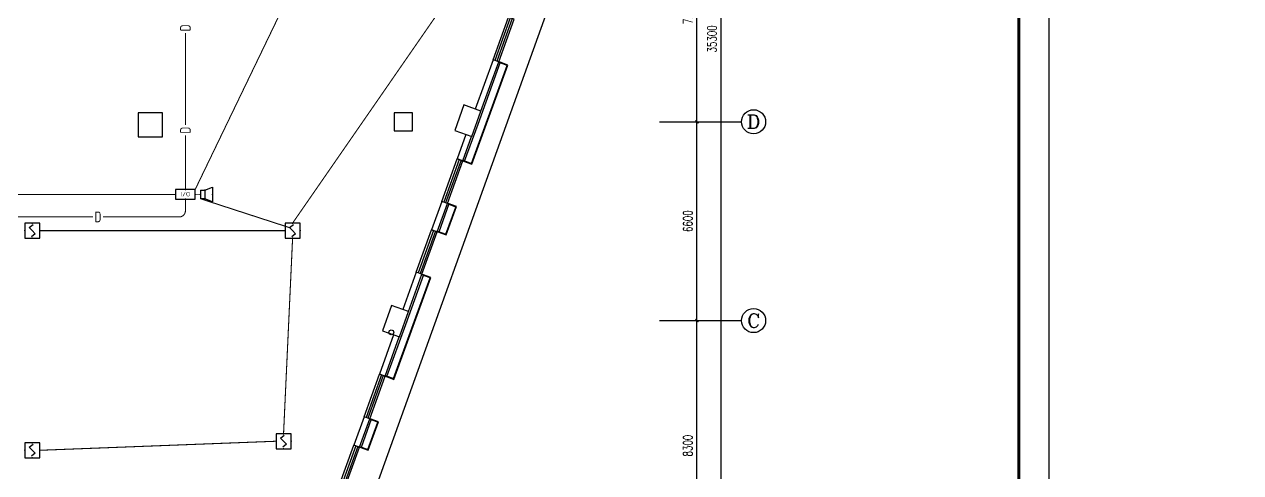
# Model space of a CAD drawing. Extents: x 2166032 to 5302137, y 581493 to 2416206.
# Drawn here: x 2624204 to 2664591, y 1197611 to 1212494 of the extents above; entities that cross this region are included whole.
import ezdxf
from ezdxf.enums import TextEntityAlignment as Align

# ---------------------------------------------------------------- set-up
doc = ezdxf.new("R2010")
doc.units = 0
doc.header["$LTSCALE"] = 1000
doc.header["$MEASUREMENT"] = 0
doc.linetypes.add('CENTER2', pattern=[1.14, 0.75, -0.13, 0.13, -0.13])
for name, color, linetype in [('3T_WOOD', 21, 'Continuous'), ('AXIS', 3, 'Continuous'), ('AXIS_TEXT', 7, 'Continuous'), ('COLUMN', 2, 'Continuous'), ('EQUIP-消防', 3, 'Continuous'), ('EQUIP-通讯', 3, 'Continuous'), ('PUB_TITLE', 137, 'Continuous'), ('SIG_TEXT', 7, 'Continuous'), ('SURFACE', 8, 'Continuous'), ('WALL', 8, 'Continuous'), ('WINDOW', 8, 'Continuous'), ('WIRE-动力', 2, 'Continuous'), ('WIRE-消防', 4, 'Continuous'), ('WIRE-电源', 10, 'Continuous'), ('WIRE-电话', 4, 'CENTER2'), ('屋面', 151, 'Continuous'), ('石材幕墙', 8, 'Continuous')]:
    doc.layers.add(name, color=color, linetype=linetype)
doc.styles.add('_TCH_AXIS', font='complex_.ttf')
doc.styles.add('_TEL_DIM', font='@tssdeng.shx', dxfattribs={"width": 0.8, "height": 3.5, "bigfont": '!tssdchn.shx'})
doc.styles.add('COMPLEX', font='complex_.ttf')
doc.styles.add('DIM_FONT', font='simplex_.ttf', dxfattribs={"width": 0.7})
doc.styles.get("Standard").update_dxf_attribs({"font": 'tssdeng.shx', "bigfont": 'tssdchn.shx'})
doc.dimstyles.new('DIMN', dxfattribs={"dimtxt": 300, "dimasz": 100, "dimexe": 250, "dimexo": 300, "dimgap": 150, "dimtad": 1, "dimdec": 0, "dimzin": 0, "dimdsep": 46, "dimtxsty": 'DIM_FONT', "dimblk": 'ARCHTICK', "dimcen": 0.09, "dimclrt": 7, "dimazin": 2, "dimtfac": 1, "dimtdec": 0, "dimtix": 1, "dimtmove": 2, "dimatfit": 3, "dimldrblk": 'ARCHTICK', "dimfxl": 1, "dimtolj": 1, "dimtzin": 0, "dimarcsym": 0})

# ---------------------------------------------------------------- blocks, each defined once
blk = doc.blocks.new('$equip$00001366')
for p, q in [((0, 0.35), (0, -0.35)), ((0, 0.35), (0.35, 0.35)), ((0.35, 0.35), (1, 0.6)), ((0.35, 0.35), (0.35, -0.35)), ((1, 0.6), (1, -0.6)), ((0.35, -0.35), (0, -0.35)), ((1, -0.6), (0.35, -0.35))]:
    blk.add_line(p, q)
for p in [(0, 0), (0.35, 0.35), (1, 0), (0.35, -0.35)]:
    blk.add_point(p)
at = {"flags": 9}
blk.add_attdef('A', (0, 0), '', height=0.00002, dxfattribs=at)
blk = doc.blocks.new('$equip$00001926')
for p, q in [((0.65, 0.65), (-0.65, 0.65)), ((-0.65, 0.65), (-0.65, 0)), ((-0.65, 0), (0.65, 0)), ((0.65, 0), (0.65, 0.65))]:
    blk.add_line(p, q)
for p in [(-0.65, 0.325), (0, 0.65), (0, 0), (0.65, 0.325)]:
    blk.add_point(p)
at = {"color": 7, "style": '_TEL_DIM'}
blk.add_attdef('$TEXT$', text='', height=0.3, dxfattribs=at).set_placement((0.006, 0.343), align=Align.MIDDLE_CENTER)
at = {"color": 7, "style": '_TEL_DIM', "flags": 1}
blk.add_attdef('A', text='', height=0.00002, dxfattribs=at).set_placement((0, 0), align=Align.MIDDLE_CENTER)
blk = doc.blocks.new('$equip$00001700')
for p, q in [((-0.5, 0.5), (-0.5, -0.5)), ((0.5, 0.5), (-0.5, 0.5)), ((-0.2, 0.2), (0.05, 0.4)), ((0, 0), (-0.2, 0.2)), ((0, 0), (0.2, -0.2)), ((0.5, -0.5), (0.5, 0.5)), ((-0.5, -0.5), (0.5, -0.5)), ((0.2, -0.2), (-0.05, -0.4))]:
    blk.add_line(p, q)
for p in [(-0.5, 0), (0, 0.5), (0.5, 0), (0, -0.5)]:
    blk.add_point(p)
at = {"flags": 1}
for tag, height, p in [('A', 0.00002, (0, 0)), ('B', 0.4, (0.75, -0.204))]:
    blk.add_attdef(tag, text='', height=height, dxfattribs=at).set_placement(p, align=Align.MIDDLE_CENTER)
blk = doc.blocks.new('_ArchTick')
at = {"color": 0, "linetype": 'ByBlock', "const_width": 0.4}
blk.add_lwpolyline([(-0.5, -0.5), (0.5, 0.5)], dxfattribs=at)
blk = doc.blocks.new('*D2752')
at = {"layer": 'AXIS', "color": 0, "lineweight": -2}
for p, q in [((2645594, 1202660), (2646787, 1202660)), ((2646537, 1194360), (2646537, 1202660)), ((2645594, 1194360), (2646787, 1194360))]:
    blk.add_line(p, q, dxfattribs=at)
at = {"layer": 'Defpoints', "color": 0}
for p in [(2645294, 1202660), (2646537, 1202660), (2645294, 1194360)]:
    blk.add_point(p, dxfattribs=at)
at = {"layer": 'AXIS', "color": 0, "lineweight": -2, "xscale": 100, "yscale": 100, "zscale": 100}
for p, rotation in [((2646537, 1202660), 90), ((2646537, 1194360), 270)]:
    blk.add_blockref('_ArchTick', p, dxfattribs=dict(at, rotation=rotation))
at = {"layer": 'AXIS', "color": 7, "insert": (2646235, 1198510), "char_height": 300, "attachment_point": 5, "rotation": 90, "style": 'DIM_FONT'}
blk.add_mtext('\\A1;8300', dxfattribs=at)
blk = doc.blocks.new('*D2753')
at = {"layer": 'AXIS', "color": 0, "lineweight": -2}
for p, q in [((2645594, 1209260), (2646787, 1209260)), ((2646537, 1202660), (2646537, 1209260)), ((2645594, 1202660), (2646787, 1202660))]:
    blk.add_line(p, q, dxfattribs=at)
at = {"layer": 'Defpoints', "color": 0}
for p in [(2645294, 1209260), (2646537, 1209260), (2645294, 1202660)]:
    blk.add_point(p, dxfattribs=at)
at = {"layer": 'AXIS', "color": 0, "lineweight": -2, "xscale": 100, "yscale": 100, "zscale": 100}
for p, rotation in [((2646537, 1209260), 90), ((2646537, 1202660), 270)]:
    blk.add_blockref('_ArchTick', p, dxfattribs=dict(at, rotation=rotation))
at = {"layer": 'AXIS', "color": 7, "insert": (2646235, 1205960), "char_height": 300, "attachment_point": 5, "rotation": 90, "style": 'DIM_FONT'}
blk.add_mtext('\\A1;6600', dxfattribs=at)
blk = doc.blocks.new('*D2754')
at = {"layer": 'AXIS', "color": 0, "lineweight": -2}
for p, q in [((2645594, 1216460), (2646787, 1216460)), ((2646537, 1209260), (2646537, 1216460)), ((2645594, 1209260), (2646787, 1209260))]:
    blk.add_line(p, q, dxfattribs=at)
at = {"layer": 'Defpoints', "color": 0}
for p in [(2645294, 1216460), (2646537, 1216460), (2645294, 1209260)]:
    blk.add_point(p, dxfattribs=at)
at = {"layer": 'AXIS', "color": 0, "lineweight": -2, "xscale": 100, "yscale": 100, "zscale": 100}
for p, rotation in [((2646537, 1216460), 90), ((2646537, 1209260), 270)]:
    blk.add_blockref('_ArchTick', p, dxfattribs=dict(at, rotation=rotation))
at = {"layer": 'AXIS', "color": 7, "insert": (2646235, 1212860), "char_height": 300, "attachment_point": 5, "rotation": 90, "style": 'DIM_FONT'}
blk.add_mtext('\\A1;7200', dxfattribs=at)
blk = doc.blocks.new('*D2757')
at = {"layer": 'AXIS', "color": 0, "lineweight": -2}
for p, q in [((2645594, 1229660), (2647587, 1229660)), ((2647337, 1194360), (2647337, 1229660)), ((2645594, 1194360), (2647587, 1194360))]:
    blk.add_line(p, q, dxfattribs=at)
at = {"layer": 'Defpoints', "color": 0}
for p in [(2645294, 1229660), (2647337, 1229660), (2645294, 1194360)]:
    blk.add_point(p, dxfattribs=at)
at = {"layer": 'AXIS', "color": 0, "lineweight": -2, "xscale": 100, "yscale": 100, "zscale": 100}
for p, rotation in [((2647337, 1229660), 90), ((2647337, 1194360), 270)]:
    blk.add_blockref('_ArchTick', p, dxfattribs=dict(at, rotation=rotation))
at = {"layer": 'AXIS', "color": 7, "insert": (2647035, 1212010), "char_height": 300, "attachment_point": 5, "rotation": 90, "style": 'DIM_FONT'}
blk.add_mtext('\\A1;35300', dxfattribs=at)
blk = doc.blocks.new('_AXISO')
blk.add_circle((0, 0), 0.5)
at = {"layer": 'AXIS_TEXT', "style": 'COMPLEX', "width": 1.171875}
blk.add_attdef('A', text='', height=0.56, dxfattribs=at).set_placement((-0.25, -0.28), (0.25, -0.28), align=Align.FIT)
blk = doc.blocks.new('$TCHSYS$WIN2D')
for p, q in [((-0.5, 0.5), (0.5, 0.5)), ((-0.5, 0.5), (-0.5, -0.5)), ((0.5, 0.5), (0.5, -0.5)), ((0.5, 0.167), (-0.5, 0.167)), ((0.5, -0.167), (-0.5, -0.167)), ((-0.5, -0.5), (0.5, -0.5))]:
    blk.add_line(p, q)

msp = doc.modelspace()

# ---------------------------------------------------------------- linework, layer by layer
msp.add_circle((2604640.5, 1020101.3), 438608.5)
at = {"layer": '3T_WOOD'}
msp.add_lwpolyline([(2642356.9, 1215168.5), (2634449.9, 1193159.6), (2617688.9, 1193159.6)], dxfattribs=at)
at = {"layer": 'AXIS'}
for p, q in [((2645293.7, 1209259.6), (2648017.2, 1209259.6)), ((2645293.7, 1202659.6), (2648017.2, 1202659.6))]:
    msp.add_line(p, q, dxfattribs=at)
at = {"layer": 'COLUMN'}
for p, q in [((2638799.3, 1209816.9), (2638493.7, 1208970.4)), ((2639363.7, 1209613.2), (2638799.3, 1209816.9)), ((2639058.1, 1208766.7), (2639363.7, 1209613.2)), ((2628788.9, 1209559.6), (2627988.9, 1209559.6)), ((2627988.9, 1209559.6), (2627988.9, 1208759.6)), ((2628788.9, 1208759.6), (2628788.9, 1209559.6)), ((2637088.9, 1209559.6), (2636488.9, 1209559.6)), ((2636488.9, 1209559.6), (2636488.9, 1208959.6)), ((2637088.9, 1208959.6), (2637088.9, 1209559.6)), ((2636488.9, 1208959.6), (2637088.9, 1208959.6)), ((2638493.7, 1208970.4), (2639058.1, 1208766.7)), ((2627988.9, 1208759.6), (2628788.9, 1208759.6)), ((2636397, 1203165.8), (2636091.4, 1202319.2)), ((2636961.3, 1202962), (2636397, 1203165.8)), ((2636655.7, 1202115.5), (2636961.3, 1202962)), ((2636091.4, 1202319.2), (2636655.7, 1202115.5))]:
    msp.add_line(p, q, dxfattribs=at)
at = {"layer": 'PUB_TITLE'}
msp.add_lwpolyline([(2553128.8, 1179175.1), (2658228.8, 1179175.1), (2658228.8, 1238575.1), (2553128.8, 1238575.1)], close=True, dxfattribs=at)
at = {"layer": 'PUB_TITLE', "const_width": 100}
msp.add_lwpolyline([(2555628.8, 1180175.1), (2657228.8, 1180175.1), (2657228.8, 1237575.1), (2555628.8, 1237575.1)], close=True, dxfattribs=at)
at = {"layer": 'SURFACE'}
for p, q in [((2640001.1, 1211236.1), (2639256.4, 1209173.5)), ((2640001.1, 1211236.1), (2639954, 1211253.1)), ((2639256.4, 1209173.5), (2638812.5, 1207944.1)), ((2638812.5, 1207944.1), (2638765.4, 1207961.1)), ((2638303.1, 1206533.2), (2637963.5, 1205592.7)), ((2638303.1, 1206533.2), (2638256.1, 1206550.2)), ((2637963.5, 1205592.7), (2637916.5, 1205609.6)), ((2637454.1, 1204181.8), (2636854.8, 1202522)), ((2637454.1, 1204181.8), (2637407.1, 1204198.8)), ((2636854.8, 1202522), (2636231.6, 1200795.7)), ((2636231.6, 1200795.7), (2636184.5, 1200812.7)), ((2635722.2, 1199384.9), (2635382.6, 1198444.3)), ((2635722.2, 1199384.9), (2635675.2, 1199401.9)), ((2635382.6, 1198444.3), (2635335.6, 1198461.3))]:
    msp.add_line(p, q, dxfattribs=at)
at = {"layer": 'WALL'}
for p, q in [((2639765.9, 1211321), (2639174, 1209681.7)), ((2639362.1, 1209613.7), (2639954, 1211253.1)), ((2639954, 1211253.1), (2639765.9, 1211321)), ((2638868.4, 1208835.1), (2638577.3, 1208029)), ((2638765.4, 1207961.1), (2639056.5, 1208767.2)), ((2638577.3, 1208029), (2638765.4, 1207961.1)), ((2638067.9, 1206618.1), (2637728.4, 1205677.6)), ((2637916.5, 1205609.6), (2638256.1, 1206550.2)), ((2638256.1, 1206550.2), (2638067.9, 1206618.1)), ((2637728.4, 1205677.6), (2637916.5, 1205609.6)), ((2637219, 1204266.7), (2636772.5, 1203030.2)), ((2636960.6, 1202962.3), (2637407.1, 1204198.8)), ((2637407.1, 1204198.8), (2637219, 1204266.7)), ((2636466.9, 1202183.7), (2635996.4, 1200880.6)), ((2636184.5, 1200812.7), (2636655, 1202115.8)), ((2635996.4, 1200880.6), (2636184.5, 1200812.7)), ((2635487, 1199469.8), (2635147.4, 1198529.2)), ((2635335.6, 1198461.3), (2635675.2, 1199401.9)), ((2635675.2, 1199401.9), (2635487, 1199469.8)), ((2635147.4, 1198529.2), (2635335.6, 1198461.3))]:
    msp.add_line(p, q, dxfattribs=at)
at = {"layer": 'WIRE-动力', "color": 1, "linetype": 'Continuous', "const_width": 25}
msp.add_lwpolyline([(2629877, 1206850.2), (2630052.8, 1206850.2)], dxfattribs=at)
at = {"layer": 'WIRE-消防', "linetype": 'Continuous', "const_width": 35}
for points in [[(2633111.1, 1205894.8), (2637939.8, 1212869.5)], [(2630052.8, 1206705.2), (2633011.1, 1205744.8)], [(2624718.5, 1205644.8), (2632861.1, 1205644.8)], [(2633111.1, 1205394.8), (2632811.1, 1198904.4)], [(2632561.1, 1198654.4), (2624718.5, 1198354.4)]]:
    msp.add_lwpolyline(points, dxfattribs=at)
at = {"layer": 'WIRE-电源', "linetype": 'Continuous', "const_width": 35}
for points in [[(2629552, 1209148.2), (2629552, 1212206.7)], [(2629552, 1207012), (2629552, 1208810.8)], [(2626478.9, 1206101.5), (2621204.9, 1206101.5)]]:
    msp.add_lwpolyline(points, dxfattribs=at)
msp.add_lwpolyline([(2629551.3, 1206687), (2629551.3, 1206301.5, -0.4142136), (2629351.3, 1206101.5), (2626816.4, 1206101.5)], format="xyb", dxfattribs=at)
at = {"layer": 'WIRE-电话', "linetype": 'CENTER2', "const_width": 35}
for points in [[(2629877, 1207012), (2632769.2, 1213007)], [(2629227, 1206849.5), (2615746.3, 1206849.5)]]:
    msp.add_lwpolyline(points, dxfattribs=at)
at = {"layer": '屋面', "color": 6}
msp.add_circle((2636389.1, 1202269.9), 80, dxfattribs=at)
at = {"layer": '石材幕墙'}
for points in [[(2638772.2, 1207979.8), (2639053.5, 1207877.9), (2640232.1, 1211130.9), (2639947.2, 1211234.2)], [(2638783.4, 1207954.5), (2639065.4, 1207852.2), (2640257.7, 1211142.9), (2639975.7, 1211245.2)], [(2637923.2, 1205628.4), (2638201.5, 1205527.5), (2638528.6, 1206430.1), (2638249.2, 1206531.3)], [(2637931.4, 1205604.1), (2638213.4, 1205501.9), (2638554.2, 1206442), (2638272.2, 1206544.3)], [(2636191.3, 1200831.5), (2636463.4, 1200732.8), (2637676.6, 1204079.7), (2637400.3, 1204179.9)], [(2636193.3, 1200809.4), (2636475.4, 1200707.2), (2637702.2, 1204091.7), (2637420.2, 1204193.9)], [(2635341.3, 1198459.1), (2635623.4, 1198356.9), (2635964.2, 1199297), (2635682.1, 1199399.2)], [(2635342.3, 1198480), (2635611.4, 1198382.5), (2635938.5, 1199285), (2635668.3, 1199383)]]:
    msp.add_lwpolyline(points, dxfattribs=at)

# ---------------------------------------------------------------- block references
at = {"layer": 'AXIS'}
ref = msp.add_blockref('_AXISO', (2648417.2, 1209259.6), dxfattribs=dict(at, xscale=800, yscale=800, zscale=800))
ref.add_attrib('A', 'D', dxfattribs={"layer": 'AXIS_TEXT', "height": 452.5, "style": '_TCH_AXIS', "width": 0.95528}).set_placement((2648190.9, 1209033.4), (2648643.5, 1209033.4), align=Align.FIT)
ref = msp.add_blockref('_AXISO', (2648417.2, 1202659.6), dxfattribs=dict(at, xscale=800, yscale=800, zscale=800))
ref.add_attrib('A', 'C', dxfattribs={"layer": 'AXIS_TEXT', "height": 452.5, "style": '_TCH_AXIS'}).set_placement((2648190.9, 1202433.4), (2648643.5, 1202433.4), align=Align.FIT)
at = {"layer": 'EQUIP-消防', "color": 3, "xscale": 500, "yscale": 500, "zscale": 500}
msp.add_blockref('$equip$00001926', (2629552, 1206687), dxfattribs=at).add_auto_attribs({'$TEXT$': 'I/O'})
at = {"layer": 'EQUIP-消防', "xscale": 500, "yscale": 500, "zscale": 500}
for p in [(2624468.5, 1205644.8), (2633111.1, 1205644.8), (2632811.1, 1198654.4), (2624468.5, 1198354.4)]:
    msp.add_blockref('$equip$00001700', p, dxfattribs=at)
at = {"layer": 'EQUIP-通讯', "xscale": 400, "yscale": 400, "zscale": 400}
msp.add_blockref('$equip$00001366', (2630052.8, 1206845.2), dxfattribs=at)
at = {"layer": 'WINDOW', "xscale": -1500, "yscale": 200, "zscale": -1500}
for p, rotation in [((2640114.7, 1211992.5), 250.1479040148677), ((2638416.7, 1207289.6), 250.1479040148644), ((2637567.7, 1204938.2), 250.1479040148644), ((2635835.8, 1200141.2), 250.1479040148658), ((2634986.8, 1197789.8), 250.1479040148658)]:
    msp.add_blockref('$TCHSYS$WIN2D', p, dxfattribs=dict(at, rotation=rotation))

# ---------------------------------------------------------------- texts
at = {"layer": 'SIG_TEXT', "style": '_TEL_DIM', "width": 0.8}
for p in [(2629552, 1212375.4), (2629552, 1208979.5)]:
    msp.add_text('D', height=350, rotation=90, dxfattribs=at).set_placement(p, align=Align.MIDDLE_CENTER)
msp.add_text('D', height=350, dxfattribs=at).set_placement((2626647.6, 1206101.5), align=Align.MIDDLE_CENTER)

# ---------------------------------------------------------------- dimensions: what is measured, and where the dimension line sits
at = {"layer": 'AXIS'}
for p1, p2, distance, picture, middle in [((2645293.7, 1194359.6), (2645293.7, 1229659.6), -2043, '*D2757', (2647035.3, 1212009.6)), ((2645293.7, 1209259.6), (2645293.7, 1216459.6), -1243, '*D2754', (2646235.3, 1212859.6)), ((2645293.7, 1202659.6), (2645293.7, 1209259.6), -1243, '*D2753', (2646235.3, 1205959.6)), ((2645293.7, 1194359.6), (2645293.7, 1202659.6), -1243, '*D2752', (2646235.3, 1198509.6))]:
    dim = msp.add_aligned_dim(p1=p1, p2=p2, distance=distance, dimstyle='DIMN', dxfattribs=at)
    dim.commit()
    dim.dimension.update_dxf_attribs({"geometry": picture, "text_midpoint": middle})

doc.saveas('drawing.dxf')
